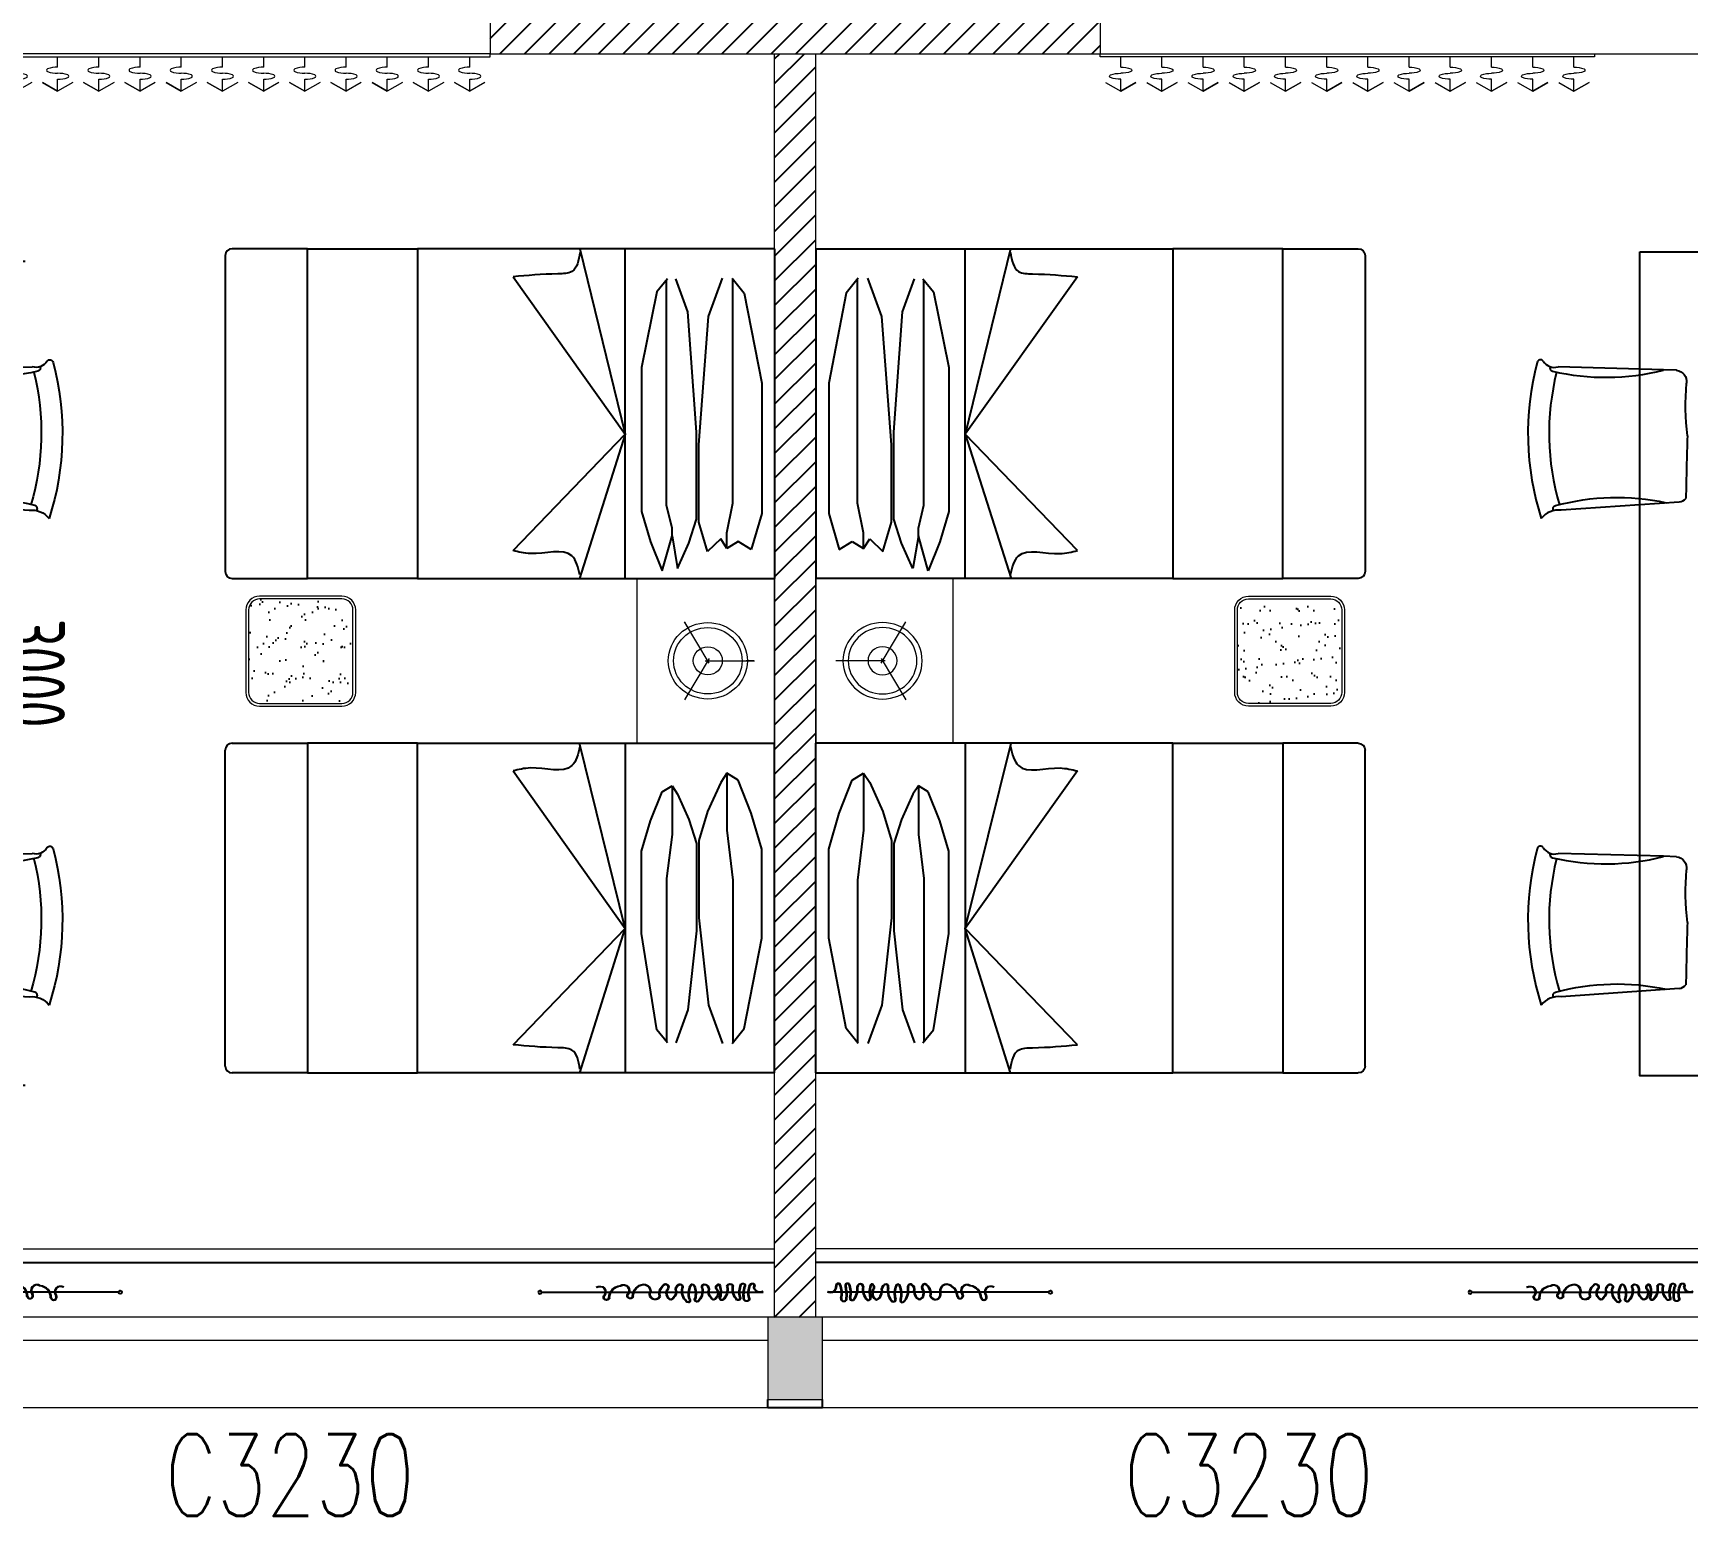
# Model space of a CAD drawing. Header units: millimetres. Extents: x 33621 to 401573, y -91663 to 133135.
# Drawn here: x 104322 to 110347, y -59633 to -54236 of the extents above; entities that cross this region are included whole.
import ezdxf

# ---------------------------------------------------------------- set-up
doc = ezdxf.new("R2010")
doc.units = ezdxf.units.MM
doc.header["$LTSCALE"] = 10
for name, pattern in [('DASH', [0.35, 0.25, -0.1]), ('DOT', [0.2, 0.1, -0.1]), ('DOTE', [2.42, 2, -0.2, 0.02, -0.2]), ('HIDDEN', [0.375, 0.25, -0.125, 0, 0])]:
    doc.linetypes.add(name, pattern=pattern)
doc.layers.get('0').update_dxf_attribs({"color": 253})
doc.layers.get('Defpoints').update_dxf_attribs({"color": 250})
for name, color, linetype, lineweight in [('cr-外框线2', 253, 'Continuous', 13), ('DOOR【门】', 253, 'Continuous', 0), ('FF-Door【门】', 253, 'Continuous', 0), ('FF-FIXT【洁具】', 253, 'Continuous', 0), ('FF-FURN【成品家具】', 253, 'Continuous', 0), ('FF-FURN【成品家私】', 253, 'Continuous', 0), ('MK【门槛线】', 253, 'Continuous', 0), ('PUB_HATCH', 253, 'Continuous', 0), ('RC-Dim【天花尺寸】', 253, 'Continuous', 0), ('RC-FCU【空调设备】', 253, 'Continuous', 0), ('RC-LIGHT【天花灯具】', 253, 'Continuous', 0), ('RC-Modelling【天花造型】', 253, 'Continuous', 0), ('RC-Text【天花文字】', 253, 'Continuous', 0), ('TXT【平面空间文字】', 253, 'Continuous', 0), ('WALL', 253, 'Continuous', 0), ('Wall【墙体】', 253, 'Continuous', 0), ('Wall【新建墙】', 253, 'Continuous', 0), ('WINDOW', 253, 'Continuous', 0), ('Xline【辅助线】', 253, 'Continuous', 0)]:
    doc.layers.add(name, color=color, linetype=linetype, lineweight=lineweight)
for name, color, linetype in [('DIM_LEAD', 253, 'Continuous'), ('ELE', 253, 'Continuous'), ('HATCH【填充】', 253, 'Continuous'), ('P-活动家具', 253, 'Continuous'), ('SURFACE', 253, 'Continuous'), ('TITLE【图框】', 253, 'Continuous'), ('VPIPE-污水', 253, 'Continuous'), ('VPIPE-热给水', 253, 'Continuous'), ('VPIPE-给水', 253, 'Continuous'), ('WINDOW_TEXT', 253, 'Continuous'), ('填充', 253, 'Continuous'), ('平面家具', 253, 'Continuous'), ('洁具', 253, 'Continuous'), ('风道（排气道）', 253, 'Continuous')]:
    doc.layers.add(name, color=color, linetype=linetype)
doc.styles.add('-宋体', font='', dxfattribs={"width": 0.8})
doc.styles.add('_TCH_WINDOW', font='SIMPLEX', dxfattribs={"bigfont": 'GBCBIG'})
doc.styles.add('SUN', font='romans.shx', dxfattribs={"width": 0.8, "bigfont": 'hzdx.shx'})
doc.styles.add('宋体', font='', dxfattribs={"width": 0.7})
doc.styles.add('尺寸标注', font='ARCHS.SHX', dxfattribs={"width": 0.75})
doc.styles.get('-宋体').set_extended_font_data('SimSun')
doc.styles.get('宋体').set_extended_font_data('SimSun')
doc.dimstyles.new('海龙1：100', dxfattribs={"dimscale": 100, "dimtxt": 2.25, "dimasz": 1, "dimexe": 1.5, "dimexo": 1, "dimgap": 0.7, "dimtad": 1, "dimdec": 0, "dimrnd": 5, "dimdsep": 46, "dimtxsty": '尺寸标注', "dimblk": 'ARCHTICK', "dimblk1": 'ARCHTICK', "dimblk2": 'ARCHTICK', "dimcen": 1, "dimclrd": 44, "dimclre": 44, "dimclrt": 2, "dimadec": 0, "dimazin": 0, "dimtfac": 1, "dimtdec": 0, "dimtix": 1, "dimtmove": 2, "dimatfit": 3, "dimldrblk": 'hl_arrow2', "dimfxl": 5, "dimfxlon": 1, "dimarcsym": 0})

# ---------------------------------------------------------------- blocks, each defined once
blk = doc.blocks.new('$WINLIB2D$00000004')
for p, q in [((-0.5, 0.5), (0.5, 0.5)), ((-0.5, 0.5), (-0.5, -0.5)), ((0.5, -0.5), (0.5, 0.5)), ((-0.5, 0.2406), (0.5, 0.2406)), ((-0.5, -0.5), (0.5, -0.5))]:
    blk.add_line(p, q)
blk = doc.blocks.new('海龙_041013431')
at = {"layer": 'P-活动家具', "color": 8}
for p, q in [((455.7, -74.4), (289.2, 600)), ((47.8, 499), (455.7, -74.4)), ((826, 491.4), (803.8, 456.5)), ((867.3, 466), (826, 491.4)), ((826, 491.4), (826, 283.9)), ((548.6, 316.9), (590.4, 422.6)), ((590.4, 422.6), (626.6, 444.9)), ((626.6, 444.9), (646.1, 414.3)), ((626.6, 444.9), (626.6, 267.8)), ((803.8, 456.5), (756.2, 351.8)), ((915, 345.5), (867.3, 466)), ((646.1, 414.3), (687.9, 322.4)), ((515.2, 206.5), (548.6, 316.9)), ((687.9, 322.4), (715.8, 234.4)), ((756.2, 351.8), (724.4, 245.8)), ((953.1, 214.1), (915, 345.5)), ((626.6, 267.8), (607.1, 108.1)), ((724.4, 245.8), (724.4, -35.9)), ((826, 283.9), (848.3, 101)), ((515.2, -92.7), (515.2, 206.5)), ((715.8, 234.4), (715.8, -82.4)), ((953.1, -110.2), (953.1, 214.1)), ((607.1, 108.1), (607.1, -487.1)), ((848.3, 101), (848.3, -488.8)), ((724.4, -35.9), (759.4, -353.8)), ((47.8, -497.7), (455.7, -74.4)), ((290.8, -600), (455.7, -74.4)), ((570.9, -443.1), (515.2, -92.7)), ((715.8, -82.4), (684.4, -370.6)), ((889.6, -438.7), (953.1, -110.2)), ((759.4, -353.8), (810.2, -492.6)), ((684.4, -370.6), (640.6, -490.4)), ((609.9, -490.4), (570.9, -443.1)), ((845.1, -492.6), (889.6, -438.7))]:
    blk.add_line(p, q, dxfattribs=at)
at = {"layer": 'P-活动家具'}
blk.add_line((1000, -600), (1000, 600), dxfattribs=at)
at = {"layer": 'P-活动家具', "color": 8}
blk.add_lwpolyline([(-300, -600), (-300, 600), (-700, 600), (-700, -600)], close=True, dxfattribs=at)
for points, knots in [([(291.5, 587.7), (284.6, 560.3), (263.8, 477.8), (136.2, 521), (68, 504), (47.8, 499)], [0, 0, 0, 0, 75.29107, 226.745569, 290.81809, 290.81809, 290.81809, 290.81809]), ([(291.5, -586.4), (286.2, -557.6), (277.4, -509), (168.4, -508.8), (99.8, -502.5), (47.8, -497.7)], [0, 0, 0, 0, 75.29107, 127.212251, 290.722633, 290.722633, 290.722633, 290.722633])]:
    blk.add_open_spline(points, degree=3, knots=knots, dxfattribs=at)
at = {"layer": '平面家具', "color": 43, "linetype": 'ByBlock'}
for p, q in [((-1000, -575), (-1000, 575)), ((-975, 600), (-700, 600)), ((-300, 600), (1000, 600)), ((455.7, 600), (455.7, -600)), ((-700, -600), (-975, -600)), ((1000, -600), (-300, -600))]:
    blk.add_line(p, q, dxfattribs=at)
for centre, start, end in [((-975, 575), 90, 180), ((-975, -575), 180, 270)]:
    blk.add_arc(centre, 25, start, end, dxfattribs=at)
blk = doc.blocks.new('海龙_041013471')
at = {"layer": 'P-活动家具', "color": 8}
for p, q in [((290.8, 600), (455.7, -75.6)), ((47.8, 497.7), (455.7, -75.6)), ((609.9, 490.4), (570.9, 443.1)), ((607.1, -333.1), (607.1, 487.1)), ((684.4, 370.6), (640.6, 490.4)), ((759.4, 353.8), (810.2, 492.6)), ((845.1, 492.6), (889.6, 438.7)), ((848.3, -326), (848.3, 488.8)), ((570.9, 443.1), (515.2, 167.7)), ((889.6, 438.7), (953.1, 110.2)), ((715.8, -67.6), (684.4, 370.6)), ((724.4, -114.1), (759.4, 353.8)), ((515.2, 167.7), (515.2, -356.5)), ((953.1, 110.2), (953.1, -364.1)), ((47.8, -499), (455.7, -75.6)), ((455.7, -75.6), (289.2, -600)), ((715.8, -384.4), (715.8, -67.6)), ((724.4, -395.8), (724.4, -114.1)), ((515.2, -356.5), (548.6, -466.9)), ((626.6, -417.8), (607.1, -333.1)), ((826, -433.9), (848.3, -326)), ((626.6, -444.9), (626.6, -417.8)), ((687.9, -472.4), (715.8, -384.4)), ((756.2, -501.8), (724.4, -395.8)), ((953.1, -364.1), (915, -495.5)), ((548.6, -466.9), (590.4, -572.6)), ((590.4, -572.6), (626.6, -444.9)), ((626.6, -444.9), (646.1, -564.3)), ((646.1, -564.3), (687.9, -472.4)), ((803.8, -456.5), (756.2, -501.8)), ((826, -491.4), (803.8, -456.5)), ((826, -491.4), (826, -433.9)), ((867.3, -466), (826, -491.4)), ((915, -495.5), (867.3, -466))]:
    blk.add_line(p, q, dxfattribs=at)
at = {"layer": 'P-活动家具'}
blk.add_line((1000, 600), (1000, -600), dxfattribs=at)
at = {"layer": 'P-活动家具', "color": 8}
blk.add_lwpolyline([(-299.9, 600), (-300, -600), (-700, -600), (-699.9, 600)], close=True, dxfattribs=at)
for points, knots in [([(291.5, 586.4), (286.2, 557.6), (277.4, 509), (168.4, 508.8), (99.8, 502.5), (47.8, 497.7)], [0, 0, 0, 0, 75.29107, 127.212251, 290.722633, 290.722633, 290.722633, 290.722633]), ([(291.5, -587.7), (284.6, -560.3), (263.8, -477.8), (136.2, -521), (68, -504), (47.8, -499)], [0, 0, 0, 0, 75.29107, 226.745569, 290.81809, 290.81809, 290.81809, 290.81809])]:
    blk.add_open_spline(points, degree=3, knots=knots, dxfattribs=at)
at = {"layer": '平面家具', "color": 43, "linetype": 'ByBlock'}
for p, q in [((-1000, 575), (-1000, -575)), ((-699.9, 600), (-975, 600)), ((1000, 600), (-299.9, 600)), ((455.7, -600), (455.7, 600)), ((-975, -600), (-700, -600)), ((-300, -600), (1000, -600))]:
    blk.add_line(p, q, dxfattribs=at)
for centre, start, end in [((-975, 575), 90, 180), ((-975, -575), 180, 270)]:
    blk.add_arc(centre, 25, start, end, dxfattribs=at)
blk = doc.blocks.new('1X-LAMP1')
at = {"color": 0, "linetype": 'ByBlock'}
for p, q in [((0.033, -0.058), (-0.59, 1.022)), ((0.033, -0.058), (-0.59, 1.022)), ((0.033, 0.058), (-0.59, -1.022)), ((0.033, 0.058), (-0.59, -1.022)), ((-0.067, 0), (1.18, 0)), ((-0.067, 0), (1.18, 0))]:
    blk.add_line(p, q, dxfattribs=at)
at = {"color": 0, "linetype": 'ByBlock', "const_width": 0.0333}
for points in [[(-0.481, 0.833), (-0.582, 1.009)], [(-0.481, 0.833), (-0.582, 1.009)], [(0.962, 0), (1.165, 0)], [(0.962, 0), (1.165, 0)], [(-0.481, -0.833), (-0.582, -1.009)], [(-0.481, -0.833), (-0.582, -1.009)]]:
    blk.add_lwpolyline(points, dxfattribs=at)
at = {"color": 0, "linetype": 'ByBlock'}
blk.add_circle((0, 0), 1, dxfattribs=at)
at = {"color": 8, "linetype": 'ByBlock'}
for radius in [0.867, 0.867, 0.367, 0.367]:
    blk.add_circle((0, 0), radius, dxfattribs=at)
blk = doc.blocks.new('海龙_0410133829')
blk.add_lwpolyline([(250, -300), (-250, -300), (-250, 300), (250, 300)], close=True)
at = {"xscale": -144.0868388001108, "yscale": -139.1580337798805, "zscale": 144.0868388001255, "rotation": 180}
blk.add_blockref('1X-LAMP1', (6.9, 0), dxfattribs=at)
blk = doc.blocks.new('海龙_0410133832')
at = {"lineweight": -2, "ltscale": 2000, "extrusion": (0, 0, -1)}
for p, q in [((-250.5, 250.9), (-202.9, 252.5)), ((-202.9, 252.5), (180.4, 263)), ((-260.8, -229.1), (169.1, -258.7))]:
    blk.add_line(p, q, dxfattribs=at)
at = {"lineweight": -2, "ltscale": 2000}
for centre, radius, start, end in [((-244.6, 208.3), 43, 97.90745, 186.78432), ((-1223.9, 121.3), 940.2, 353.30457, 4.99844), ((-33.5, -1062.6), 850.3, 74.75722, 102.18851), ((187.2, -253.7), 11.8, 332.55331, 76.10529)]:
    blk.add_arc(centre, radius, start, end, dxfattribs=at)
at = {"lineweight": -2, "ltscale": 2000, "extrusion": (0, 0, -1)}
for centre, radius, start, end in [((-7.4, 1075.2), 850.4, 256.8724, 284.30232), ((709, 21.2), 922.3, 166.07083, 196.39764), ((-194.4, 307), 46.2, 209.97777, 287.61116), ((-198.2, 258.7), 11.8, 155.02178, 258.57376), ((-244.3, 277.1), 12, 34.68696, 170.32305), ((716.8, 19.6), 1007, 165.06407, 197.85358), ((30168.4, -805.7), 29889.5, 178.43305, 178.86929), ((253.1, -186.7), 43, 280.37592, 317.45487), ((-178.1, -339.1), 80.9, 83.64858, 141.83666)]:
    blk.add_arc(centre, radius, start, end, dxfattribs=at)
blk = doc.blocks.new('*U41')
at = {"color": 251, "linetype": 'DOTE', "ltscale": 0.104867}
blk.add_line((806.1, 0, 0), (0, 0), dxfattribs=at)
at = {"color": 251}
blk.add_circle((812.1, 0, 0), 6, dxfattribs=at)
for centre, radius, start, end in [((10.2, 20.5), 20.9, 240.87205, 0.9421), ((12.6, 20.9), 20.9, 240.84594, 0.91599), ((38.2, 24), 7.86, 17.59916, 204.39425), ((40.7, 24.5), 7.86, 17.57304, 204.36813), ((-22.3, -2.9), 74, 345.168, 23.32316), ((-19.8, -2.4), 74, 345.14188, 23.29705), ((72.5, 24.3), 7.61, 37.46726, 202.70906), ((-56.9, -9.9), 126.2, 352.73857, 14.32411), ((74.9, 24.7), 7.61, 37.44114, 202.68295), ((-54.4, -9.4), 126.2, 352.71245, 14.29799), ((10.5, -0.4), 74, 345.168, 23.32316), ((13, 0), 74, 345.14188, 23.29705), ((53.7, 10.7), 55.4, 314.47941, 10.735), ((56.1, 11.1), 55.4, 314.4533, 10.70888), ((118.5, 19.5), 10.5, 8.09455, 171.69307), ((120.9, 19.9), 10.5, 8.06843, 171.66695), ((183.4, 11.5), 55.4, 170.16469, 226.42028), ((185.9, 11.9), 55.4, 170.13858, 226.39416), ((226.7, 1.1), 74, 157.57653, 195.73169), ((229.2, 1.4), 74, 157.55041, 195.70558), ((157.4, 17.7), 11.7, 333.13645, 85.53128), ((159.9, 18.1), 11.7, 333.11034, 85.50516), ((189.3, -3.5), 26.7, 143.43943, 246.90973), ((191.7, -3.2), 26.7, 143.41332, 246.88362), ((163.3, 2), 33.9, 297.17867, 3.25794), ((165.8, 2.4), 33.9, 297.15256, 3.23183), ((216.1, 9.8), 19.8, 117.68827, 197.19832), ((218.5, 10.1), 19.8, 117.66216, 197.1722), ((211.5, 19.3), 9.3, 334.69802, 119.6198), ((213.9, 19.6), 9.3, 334.6719, 119.59369), ((274.4, 5.8), 55.4, 170.16469, 226.42028), ((276.9, 6.1), 55.4, 170.13858, 226.39416), ((317.7, -4.6), 74, 157.57653, 195.73169), ((320.1, -4.3), 74, 157.55041, 195.70558), ((256, 21.6), 7.06, 13.13047, 163.41495), ((258.5, 21.9), 7.06, 13.10436, 163.38883), ((195, -6.1), 74, 345.168, 23.32316), ((197.4, -5.7), 74, 345.14188, 23.29705), ((238.1, 5), 55.4, 314.47941, 10.735), ((240.5, 5.3), 55.4, 314.4533, 10.70888), ((300.8, 19.4), 9.3, 61.27989, 206.20167), ((303.3, 19.7), 9.3, 61.25377, 206.17556), ((296.4, 9.9), 19.8, 343.70137, 63.21142), ((298.8, 10.2), 19.8, 343.67526, 63.1853), ((349.2, 3), 33.9, 177.64174, 243.72102), ((351.7, 3.2), 33.9, 177.61563, 243.69491), ((323.3, -3), 26.7, 293.98996, 37.46026), ((325.8, -2.7), 26.7, 293.96384, 37.43415), ((354.9, 18.7), 11.7, 95.36841, 207.76324), ((357.4, 19), 11.7, 95.3423, 207.73713), ((336.4, -4.4), 38.9, 345.11811, 63.4135), ((338.9, -4.1), 38.9, 345.09199, 63.38738), ((394.1, -7.1), 19, 201.60684, 22.32513), ((433.7, 3.9), 24.8, 92.95064, 189.29685), ((436.2, 4.1), 24.8, 92.92452, 189.27074), ((428.4, -15.1), 44, 0.1274, 84.69995), ((430.8, -14.9), 44, 0.10129, 84.67383), ((506.9, 6.1), 20.7, 56.13712, 221.03284), ((509.3, 6.3), 20.7, 56.11101, 221.00673), ((514.4, -20.5), 44, 0.1274, 84.69995), ((516.8, -20.2), 44, 0.10129, 84.67383), ((592.9, 0.8), 20.7, 56.13712, 221.03284), ((595.3, 1), 20.7, 56.11101, 221.00673), ((58.9, -23.3), 9.76, 171.34868, 344.82784), ((61.4, -22.9), 9.76, 171.32256, 344.80173), ((89.6, -21.5), 7.82, 163.84411, 291.35754), ((92, -21.1), 7.82, 163.81799, 291.33143), ((148, -21.2), 7.82, 249.54215, 17.05558), ((150.4, -20.9), 7.82, 249.51603, 17.02947), ((239, -26.9), 7.82, 249.54215, 17.05558), ((241.4, -26.6), 7.82, 249.51603, 17.02947), ((271.5, -29.9), 7.02, 135.74937, 319.45228), ((274, -29.6), 7.02, 135.72326, 319.42616), ((391.6, -7.4), 19, 201.63295, 22.35124), ((482.4, -12.7), 10.3, 193.06527, 30.6308), ((484.8, -12.5), 10.3, 193.03915, 30.60469), ((568.4, -18), 10.3, 193.06527, 30.6308), ((570.8, -17.8), 10.3, 193.03915, 30.60469)]:
    blk.add_arc(centre, radius, start, end, dxfattribs=at)
blk = doc.blocks.new('单帘平面')
at = {"layer": 'TITLE【图框】'}
blk.add_blockref('*U41', (0, 0), dxfattribs=at)
blk = doc.blocks.new('海龙0109180699')
at = {"layer": 'P-活动家具', "color": 8, "linetype": 'DASH'}
blk.add_line((-1725, 145.5), (1725, 145.5), dxfattribs=at)
at = {"layer": '平面家具', "color": 43, "linetype": 'ByBlock'}
blk.add_lwpolyline([(-1275, 3824.4), (-1725, 3824.4), (-1725, 824.4), (-1275, 824.4)], close=True, dxfattribs=at)
at = {"layer": 'cr-外框线2'}
for name, p in [('海龙_041013471', (725, 3235.4)), ('海龙_0410133829', (1475, 2335.4)), ('海龙_041013431', (725, 1435.4))]:
    blk.add_blockref(name, p, dxfattribs=at)
at = {"layer": 'Wall【墙体】'}
blk.add_blockref('单帘平面', (-1469.2, 36.9), dxfattribs=at)
at = {"layer": 'Wall【墙体】', "xscale": -1}
blk.add_blockref('单帘平面', (1682.9, 36.9), dxfattribs=at)
at = {"layer": '平面家具', "color": 43, "linetype": 'ByBlock'}
for p in [(-1157.9, 3142.4), (-1157.9, 1371.3)]:
    blk.add_blockref('海龙_0410133832', p, dxfattribs=at)
blk = doc.blocks.new('PQD')
at = {"layer": '填充'}
h = blk.add_hatch(dxfattribs=at)
h.set_pattern_fill('DOTS', color=256, scale=10, style=0)
h.paths.add_polyline_path([(517039.4, 222520.7), (516799.4, 222520.7), (516799.4, 222330.7), (516857.1, 222450.6)])
blk.add_lwpolyline([(516799.4, 222330.7), (516857.1, 222450.6), (517039.4, 222520.7)], dxfattribs=at)
at = {"layer": '风道（排气道）'}
for points in [[(516769.4, 222550.7), (517069.4, 222550.7), (517069.4, 222300.7), (516769.4, 222300.7)], [(516799.4, 222520.7), (517039.4, 222520.7), (517039.4, 222330.7), (516799.4, 222330.7)]]:
    blk.add_lwpolyline(points, close=True, dxfattribs=at)
blk = doc.blocks.new('$DorLib2D$00000114')
at = {"color": 0}
blk.add_line((0.5, 0), (-0.207, 0.707), dxfattribs=at)
blk.add_arc((0.5, 0), 1, 135, 180, dxfattribs=at)
blk = doc.blocks.new('ZL_08155714')
at = {"layer": 'VPIPE-污水'}
blk.add_circle((-129.2, -712), 50, dxfattribs=at)
at = {"layer": 'VPIPE-热给水'}
blk.add_circle((153.9, -888.5), 50, dxfattribs=at)
at = {"layer": 'VPIPE-给水'}
blk.add_circle((153.9, -754.4), 50, dxfattribs=at)
at = {"layer": 'WALL'}
for p, q in [((-314.6, -1164.9), (-314.6, -414.9)), ((-314.6, -414.9), (585.4, -414.9)), ((585.4, -1164.9), (585.4, -414.9)), ((-214.6, -1064.9), (-214.6, -564.9)), ((-214.6, -564.9), (485.4, -564.9)), ((485.4, -1064.9), (485.4, -564.9)), ((485.4, -1064.9), (-214.6, -1064.9)), ((585.4, -1164.9), (-314.6, -1164.9))]:
    blk.add_line(p, q, dxfattribs=at)
at = {"layer": 'WINDOW'}
for p, q in [((-175.1, -414.9), (424.9, -414.9)), ((-175.1, -414.9), (-175.1, -564.9)), ((424.9, -564.9), (424.9, -414.9)), ((-175.1, -564.9), (424.9, -564.9))]:
    blk.add_line(p, q, dxfattribs=at)
at = {"layer": 'DOOR【门】', "xscale": -600, "yscale": 600, "zscale": -600}
blk.add_blockref('$DorLib2D$00000114', (124.9, -464.9), dxfattribs=at)
at = {"layer": '洁具'}
blk.add_blockref('PQD', (-516984, -223365.7), dxfattribs=at)
at = {"layer": 'ELE', "ltscale": 100, "style": 'SUN', "width": 0.6}
blk.add_text('FM丙0615', height=300, dxfattribs=at).set_placement((-797.1, -337.9, 0))
at = {"layer": 'TXT【平面空间文字】', "width": 0.75}
blk.add_text('管井', height=300, dxfattribs=at).set_placement((236.4, -794.6))
blk = doc.blocks.new('A$C5D954283')
at = {"color": 0, "linetype": 'Continuous'}
for p, q in [((-159.8, 511.3), (-159.8, 506.3)), ((-11.2, 374.3), (-17.5, 495.5)), ((15.1, 492.2), (4.8, 374.3)), ((159.8, 511.3), (159.8, 506.3)), ((4.8, 374.3), (-11.2, 374.3))]:
    blk.add_line(p, q, dxfattribs=at)
at = {"color": 8}
for p, q in [((-4, 505.5), (-26.2, 505.5)), ((0, 532.1), (0, 509.5)), ((0, 501.5), (0, 478.5)), ((25.8, 505.5), (4, 505.5)), ((0, 235.1), (0, 263.8)), ((-5, 230), (-32.8, 230)), ((0, 225), (0, 196.3)), ((32.3, 230), (5, 230))]:
    blk.add_line(p, q, dxfattribs=at)
at = {"color": 8, "ltscale": 1000, "const_width": 0.448}
blk.add_lwpolyline([(0, 505.7, -1), (0, 505.3, -1)], format="xyb", close=True, dxfattribs=at)
at = {"color": 0, "linetype": 'Continuous'}
blk.add_lwpolyline([(300, 0), (300, 450), (-300, 450), (-300, 0)], close=True, dxfattribs=at)
at = {"color": 8}
blk.add_lwpolyline([(270, 30), (270, 420), (-270, 420), (-270, 30)], close=True, dxfattribs=at)
at = {"color": 8, "const_width": 0.84}
blk.add_lwpolyline([(0.1, 230.5, -1), (0.1, 229.6, -1)], format="xyb", close=True, dxfattribs=at)
at = {"color": 0, "linetype": 'Continuous'}
blk.add_circle((0, 505.5), 20.2, dxfattribs=at)
at = {"color": 8}
for centre, radius in [((0.3, 505.7), 16.3), ((0, 230), 25.2)]:
    blk.add_circle(centre, radius, dxfattribs=at)
at = {"color": 0, "linetype": 'Continuous'}
for centre, start, end in [((-154.8, 511.3), 88.28891, 180), ((-154.8, 506.3), 180, 271.71109), ((154.8, 511.3), 0, 91.71109), ((154.8, 506.3), 268.28891, 0)]:
    blk.add_arc(centre, 5, start, end, dxfattribs=at)
at = {"color": 250, "linetype": 'DOT', "ltscale": 1000}
for points in [[(-57.3, 508.8), (-57.4, 510), (-57.8, 511.1), (-58.3, 512.1), (-59.1, 513), (-60, 513.8), (-61, 514.3), (-62.2, 514.7), (-63.3, 514.8), (-64.5, 514.7), (-65.6, 514.3), (-66.7, 513.8), (-67.6, 513), (-68.3, 512.1), (-68.9, 511.1), (-69.2, 510), (-69.3, 508.8), (-69.2, 507.6), (-68.9, 506.5), (-68.3, 505.5), (-67.6, 504.6), (-66.7, 503.8), (-65.6, 503.3), (-64.5, 502.9), (-63.3, 502.8), (-62.2, 502.9), (-61, 503.3), (-60, 503.8), (-59.1, 504.6), (-58.3, 505.5), (-57.8, 506.5), (-57.4, 507.6)], [(69.3, 508.8), (69.2, 510), (68.9, 511.1), (68.3, 512.1), (67.6, 513), (66.7, 513.8), (65.6, 514.3), (64.5, 514.7), (63.3, 514.8), (62.2, 514.7), (61, 514.3), (60, 513.8), (59.1, 513), (58.3, 512.1), (57.8, 511.1), (57.4, 510), (57.3, 508.8), (57.4, 507.6), (57.8, 506.5), (58.3, 505.5), (59.1, 504.6), (60, 503.8), (61, 503.3), (62.2, 502.9), (63.3, 502.8), (64.5, 502.9), (65.6, 503.3), (66.7, 503.8), (67.6, 504.6), (68.3, 505.5), (68.9, 506.5), (69.2, 507.6)]]:
    blk.add_wipeout(points, dxfattribs=at)
at = {"color": 0, "linetype": 'Continuous'}
for p, q in [((-72.3, 510.3), (-154.7, 516.3)), ((-72.3, 507.3), (-154.7, 501.3)), ((72.3, 510.3), (154.7, 516.3)), ((72.3, 507.3), (154.7, 501.3))]:
    blk.add_line(p, q, dxfattribs=at)
at = {"color": 0, "linetype": 'Continuous', "const_width": 12}
for points in [[(-63.3, 514.8, -1), (-63.3, 502.8, -1)], [(63.3, 514.8, 1), (63.3, 502.8, 1)]]:
    blk.add_lwpolyline(points, format="xyb", close=True, dxfattribs=at)
blk = doc.blocks.new('A$C78EA0098')
at = {"color": 33, "linetype": 'Continuous'}
for p, q in [((68.5, 375.3), (68.5, 332.3)), ((47, 353.8), (90, 353.8))]:
    blk.add_line(p, q, dxfattribs=at)
for p, q in [((5, 25, 0), (81, 25, 0)), ((81, -25, 0), (81, 25, 0)), ((81, 20, 0), (88, 20, 0)), ((84, 25, 0), (114, 25, 0)), ((84, 20, 0), (84, 25, 0)), ((114, -25, 0), (114, 25, 0)), ((5, -25, 0), (81, -25, 0)), ((81, -20, 0), (88, -20, 0)), ((84, -25, 0), (84, -20, 0)), ((84, -25, 0), (114, -25, 0))]:
    blk.add_line(p, q)
for points in [[(0, 383.8), (20, 383.8), (20, 323.8), (0, 323.8)], [(20, 368.8), (85, 368.8), (85, 338.8), (20, 338.8)], [(0, 226), (3, 226), (3, 174), (0, 174)], [(3, 212.5), (33.5, 212.5), (33.5, 187.5), (3, 187.5)], [(0, 90), (5, 90), (5, -90), (0, -90)]]:
    blk.add_lwpolyline(points, close=True)
for centre, radius in [((68.5, 353.8), 11.5), ((104, 0, 0), 5)]:
    blk.add_circle(centre, radius, dxfattribs=at)
blk.add_arc((57.8, 0, 0), 36.3, 316.39718, 43.60282)
blk = doc.blocks.new('ZL_08127082')
at = {"layer": 'FF-FIXT【洁具】'}
for p, q in [((-184.1, -108.8), (-150.6, 0)), ((146.4, 0), (-150.6, 0)), ((-133.9, 0), (-133.9, -83.7)), ((133.9, 0), (133.9, -83.7)), ((146.4, 0), (179.9, -117.1)), ((-20.9, -37.7), (-16.7, -33.5)), ((-20.9, -41.8), (-20.9, -37.7)), ((-16.7, -46), (-20.9, -41.8)), ((-16.7, -33.5), (-12.6, -33.5)), ((-12.6, -50.2), (-16.7, -46)), ((-12.6, -33.5), (-4.2, -29.3)), ((4.2, -50.2), (-12.6, -50.2)), ((-4.2, -29.3), (4.2, -33.5)), ((4.2, -33.5), (12.6, -33.5)), ((12.6, -46), (4.2, -50.2)), ((12.6, -33.5), (16.7, -37.7)), ((16.7, -41.8), (12.6, -46)), ((16.7, -37.7), (16.7, -41.8)), ((-196.6, -221.7), (-184.1, -108.8)), ((-133.9, -83.7), (-184.1, -138.1)), ((133.9, -83.7), (-133.9, -83.7)), ((133.9, -83.7), (179.9, -138.1)), ((179.9, -117.1), (196.6, -234.3)), ((-179.9, -142.2), (0, -133.9)), ((0, -133.9), (0, -138.1)), ((0, -133.9), (175.7, -142.2)), ((184.1, -133.9), (175.7, -142.2)), ((184.1, -125.5), (184.1, -133.9)), ((-188.3, -334.7), (-196.6, -221.7)), ((-179.9, -284.5), (-150.6, -213.4)), ((-163.2, -301.2), (-138.1, -234.3)), ((-150.6, -205), (-104.6, -205)), ((-150.6, -213.4), (-150.6, -205)), ((-138.1, -234.3), (-150.6, -213.4)), ((146.4, -213.4), (-150.6, -213.4)), ((133.9, -234.3), (-138.1, -234.3)), ((-104.6, -205), (-104.6, -213.4)), ((-50.2, -213.4), (-50.2, -200.8)), ((-50.2, -200.8), (46, -200.8)), ((46, -213.4), (-50.2, -213.4)), ((46, -200.8), (46, -213.4)), ((100.4, -205), (100.4, -213.4)), ((146.4, -205), (100.4, -205)), ((133.9, -234.3), (146.4, -213.4)), ((133.9, -234.3), (159, -301.2)), ((146.4, -213.4), (146.4, -205)), ((146.4, -213.4), (175.7, -284.5)), ((196.6, -234.3), (188.3, -351.4)), ((-188.3, -364), (-179.9, -284.5)), ((-171.5, -372.3), (-163.2, -301.2)), ((159, -301.2), (167.3, -372.3)), ((175.7, -284.5), (188.3, -364)), ((-184.1, -439.3), (-188.3, -364)), ((-167.3, -443.4), (-171.5, -372.3)), ((167.3, -372.3), (163.2, -443.4)), ((188.3, -364), (184.1, -439.3)), ((-167.3, -514.6), (-184.1, -439.3)), ((-146.4, -510.4), (-167.3, -443.4)), ((163.2, -443.4), (146.4, -510.4)), ((184.1, -439.3), (163.2, -514.6)), ((-133.9, -585.7), (-167.3, -514.6)), ((-117.1, -577.3), (-146.4, -510.4)), ((146.4, -510.4), (113, -577.3)), ((163.2, -514.6), (129.7, -585.7)), ((-87.9, -648.4), (-133.9, -585.7)), ((-75.3, -635.9), (-117.1, -577.3)), ((113, -577.3), (71.1, -631.7)), ((129.7, -585.7), (83.7, -648.4)), ((-46, -669.4), (-87.9, -648.4)), ((-41.8, -652.6), (-75.3, -631.7)), ((0, -656.8), (-41.8, -652.6)), ((37.7, -652.6), (0, -656.8)), ((75.3, -631.7), (37.7, -652.6)), ((83.7, -648.4), (46, -669.4)), ((0, -677.7), (-46, -669.4)), ((46, -669.4), (0, -677.7))]:
    blk.add_line(p, q, dxfattribs=at)
blk = doc.blocks.new('ZL_08123655')
at = {"layer": 'FF-FIXT【洁具】'}
for p, q in [((-184.1, -138.1), (-188.3, -129.7)), ((-179.9, -142.2), (-184.1, -138.1))]:
    blk.add_line(p, q, dxfattribs=at)
at = {"layer": 'DIM_LEAD'}
blk.add_blockref('ZL_08127082', (0, 0), dxfattribs=at)
blk = doc.blocks.new('DOORBLK101')
at = {"layer": 'FF-Door【门】'}
blk.add_line((-0.5, 0), (0, 0.866), dxfattribs=at)
at = {"layer": 'FF-Door【门】', "color": 8, "linetype": 'HIDDEN', "ltscale": 15}
blk.add_arc((-0.5, 0), 1, 0, 60, dxfattribs=at)
blk = doc.blocks.new('海龙0427194496')
at = {"layer": 'FF-FURN【成品家具】'}
for p, q in [((-885.9, 1254), (-885.9, 2054)), ((1334.1, 2054), (1334.1, 1254))]:
    blk.add_line(p, q, dxfattribs=at)
at = {"layer": 'FF-FURN【成品家私】'}
for points in [[(-850.9, 1630.6), (-800.9, 1630.6), (-800.9, 2380.6), (-850.9, 2380.6)], [(1249.1, 1630.6), (1299.1, 1630.6), (1299.1, 2380.6), (1249.1, 2380.6)]]:
    blk.add_lwpolyline(points, close=True, dxfattribs=at)
for points in [[(-772.3, 1977.7), (-772.3, 1663.5), (-721.5, 1750.5)], [(1220.5, 1977.7), (1220.5, 1663.5), (1169.7, 1750.5)]]:
    blk.add_lwpolyline(points, dxfattribs=at)
at = {"layer": 'MK【门槛线】', "color": 4}
for p, q in [((190.6, 2065.2), (190.6, 3045.2)), ((270.6, 2065.2), (270.6, 3045.2)), ((1214.1, 2145.2), (-765.9, 2145.2)), ((-630.6, 2145.2), (-630.6, 2065.2)), ((119.4, 2145.2), (119.4, 2065.2)), ((345.6, 2145.2), (345.6, 2065.2)), ((1095.6, 2145.2), (1095.6, 2065.2)), ((1214.1, 2065.2), (-765.9, 2065.2))]:
    blk.add_line(p, q, dxfattribs=at)
at = {"layer": 'Wall【墙体】', "color": 6}
blk.add_line((1214.1, 564.9), (-765.9, 564.9), dxfattribs=at)
at = {"layer": 'Wall【新建墙】', "color": 4}
for p, q in [((-885.9, 2054), (-885.9, 3165.2)), ((1334.1, 2054), (1334.1, 3165.2)), ((-765.9, 3045.2), (1214.1, 3045.2)), ((-765.9, 2054), (-765.9, 3045.2)), ((1214.1, 2054), (1214.1, 3045.2)), ((-850.9, 2054), (-885.9, 2054)), ((-765.9, 2054), (-800.9, 2054)), ((1249.1, 2054), (1214.1, 2054)), ((1334.1, 2054), (1299.1, 2054)), ((-885.9, 414.9), (-885.9, 1254)), ((-765.9, 1254), (-885.9, 1254)), ((-765.9, 564.9), (-765.9, 1254)), ((1214.1, 564.9), (1214.1, 1254)), ((1334.1, 1254), (1214.1, 1254)), ((1334.1, 414.9), (1334.1, 1254)), ((-885.9, 414.9), (1334.1, 414.9))]:
    blk.add_line(p, q, dxfattribs=at)
blk.add_lwpolyline([(-885.9, 3165.2), (1334.1, 3165.2)], dxfattribs=at)
at = {"layer": 'WINDOW', "linetype": 'Continuous'}
for p, q in [((225.6, 2145.2), (225.6, 3045.2)), ((235.6, 2145.2), (235.6, 3045.2)), ((1214.1, 2110.2), (-765.9, 2110.2)), ((1214.1, 2100.2), (-765.9, 2100.2))]:
    blk.add_line(p, q, dxfattribs=at)
at = {"layer": 'FF-FIXT【洁具】', "xscale": -1}
blk.add_blockref('ZL_08123655', (740.4, 3045.2), dxfattribs=at)
at = {"layer": 'FF-FIXT【洁具】', "xscale": -1, "rotation": 180.000000952178}
blk.add_blockref('A$C78EA0098', (-765.9, 2751.2), dxfattribs=at)
at = {"layer": 'FF-FIXT【洁具】', "yscale": 750, "zscale": 750}
for p, xscale, rotation in [((-255.6, 2105.2), -750, 180.0000000000119), ((719.6, 2105.2), 750, 179.9999999999881)]:
    blk.add_blockref('DOORBLK101', p, dxfattribs=dict(at, xscale=xscale, rotation=rotation))
at = {"layer": 'TXT【平面空间文字】', "color": 6, "linetype": 'Continuous', "xscale": -1, "rotation": 180}
blk.add_blockref('ZL_08155714', (-571.3, 0), dxfattribs=at)
at = {"layer": 'RC-Text【天花文字】', "style": '宋体', "width": 0.8}
blk.add_text('4.44㎡', height=112.5, dxfattribs=at).set_placement((21.9, 1335.3))
at = {"layer": 'TXT【平面空间文字】', "style": '-宋体', "width": 0.8}
blk.add_text('卫生间', height=150, dxfattribs=at).set_placement((-54.9, 1520.1))
at = {"layer": 'FF-FIXT【洁具】', "linetype": 'Continuous', "xscale": -1, "rotation": 180}
blk.add_blockref('A$C5D954283', (616.3, 1097.1), dxfattribs=at)
at = {"layer": 'FF-FIXT【洁具】', "linetype": 'Continuous'}
blk.add_lwpolyline([(1214.1, 564.9), (14.1, 564.9), (14.1, 1164.9), (1214.1, 1164.9)], close=True, dxfattribs=at)
at = {"layer": 'Wall【新建墙】', "color": 4}
blk.add_lwpolyline([(-765.9, 1164.9), (14.1, 1164.9), (14.1, 564.9), (1214.1, 564.9), (1214.1, 3045.2), (-765.9, 3045.2), (-765.9, 1164.9)], dxfattribs=at)
blk = doc.blocks.new('海龙0427202726')
at = {"layer": 'Wall【墙体】', "color": 4}
for p, q in [((-10650.9, 0), (-10650.9, 4599.7)), ((-10500.9, 0), (-10500.9, 4599.7))]:
    blk.add_line(p, q, dxfattribs=at)
at = {"layer": 'Xline【辅助线】', "xscale": -1, "rotation": 180}
blk.add_blockref('海龙0427194496', (-10800, 7764.9), dxfattribs=at)
blk = doc.blocks.new('_ArchTick')
at = {"color": 2, "linetype": 'ByBlock', "const_width": 0.4}
blk.add_lwpolyline([(-0.5, -0.5), (0.5, 0.5)], dxfattribs=at)
blk = doc.blocks.new('*D292')
at = {"layer": 'Defpoints', "color": 0, "transparency": 16777216}
for p in [(104021.5, -55065.5), (104142.8, -55065.5), (104021.5, -58065.5)]:
    blk.add_point(p, dxfattribs=at)
at = {"layer": 'RC-Dim【天花尺寸】', "color": 44, "lineweight": -2, "transparency": 16777216}
for p, q in [((104121.5, -55065.5), (104292.8, -55065.5)), ((104142.8, -58065.5), (104142.8, -55065.5)), ((104121.5, -58065.5), (104292.8, -58065.5))]:
    blk.add_line(p, q, dxfattribs=at)
at = {"layer": 'RC-Dim【天花尺寸】', "color": 44, "lineweight": -2, "transparency": 16777216, "xscale": 100, "yscale": 100, "zscale": 100}
for p, rotation in [((104142.8, -55065.5), 90.00021894662319), ((104142.8, -58065.5), 270.0002189466232)]:
    blk.add_blockref('_ArchTick', p, dxfattribs=dict(at, rotation=rotation))
at = {"layer": 'RC-Dim【天花尺寸】', "color": 2, "transparency": 16777216, "insert": (104325.3, -56565.5), "char_height": 225, "attachment_point": 5, "rotation": 270.00022, "style": '尺寸标注'}
blk.add_mtext('3000', dxfattribs=at)
blk = doc.blocks.new('hl_arrow2')
at = {"color": 2}
blk.add_line((-0.221, 0), (-1, 0), dxfattribs=at)
blk.add_lwpolyline([(-0.221, 0), (-0.861, -0.689), (-0.654, -0.862), (0, 0), (-0.654, 0.862), (-0.861, 0.689)], close=True, dxfattribs=at)
blk = doc.blocks.new('ZL_0603123899')
at = {"layer": 'HATCH【填充】'}
h = blk.add_hatch(dxfattribs=at)
h.set_pattern_fill('AR-SAND', color=251, scale=2)
h.set_pattern_definition([(37.5, (-190, -390), (-3.2, 97.883), [0, -77.216, 0, -86.36, 0, -82.55]), (7.5, (-190, -390), (89.905, 143.365), [0, -41.656, 0, -69.596, 0, -26.67]), (327.5, (-252.48, -390), (158.198, 0.287), [0, -25.4, 0, -91.44, 0, -119.38]), (317.5, (-252.48, -390), (152.71, 44.586), [0, -12.7, 0, -59.944, 0, -68.58])])
h.paths.add_polyline_path([(190, -50, 0.414214), (150, -10), (-150, -10, 0.414214), (-190, -50), (-190, -350, 0.414214), (-150, -390), (150, -390, 0.414214), (190, -350)])
at = {"layer": 'RC-LIGHT【天花灯具】'}
blk.add_lwpolyline([(-150, 0), (150, 0, -0.414214), (200, -50), (200, -350, -0.414214), (150, -400), (-150, -400, -0.414214), (-200, -350), (-200, -50, -0.414214)], format="xyb", close=True, dxfattribs=at)
at = {"layer": 'RC-LIGHT【天花灯具】', "color": 8}
blk.add_lwpolyline([(-150, -10), (150, -10, -0.414214), (190, -50), (190, -350, -0.414214), (150, -390), (-150, -390, -0.414214), (-190, -350), (-190, -50, -0.414214)], format="xyb", close=True, dxfattribs=at)
blk = doc.blocks.new('*U170')
for p, q in [((0, -12), (0, 0)), ((0, 0), (1800, 0)), ((1800, 0), (1800, -12)), ((1800, -12), (0, -12)), ((75, -49.3), (75, -12)), ((225, -49.3), (225, -12)), ((375, -49.3), (375, -12)), ((525, -49.3), (525, -12)), ((675, -49.3), (675, -12)), ((825, -49.3), (825, -12)), ((975, -49.3), (975, -12)), ((1125, -49.3), (1125, -12)), ((1275, -49.3), (1275, -12)), ((1425, -49.3), (1425, -12)), ((1575, -49.3), (1575, -12)), ((1725, -49.3), (1725, -12)), ((1725, -49.3), (1725, -12)), ((19.6, -104.5), (75, -136.2)), ((75, -136.2), (75, -93.2)), ((130.4, -104.5), (75, -136.2)), ((75, -136.2), (130.4, -104.5)), ((169.6, -104.5), (225, -136.2)), ((225, -136.2), (225, -93.2)), ((280.4, -104.5), (225, -136.2)), ((225, -136.2), (280.4, -104.5)), ((319.6, -104.5), (375, -136.2)), ((375, -136.2), (375, -93.2)), ((430.4, -104.5), (375, -136.2)), ((375, -136.2), (430.4, -104.5)), ((469.6, -104.5), (525, -136.2)), ((525, -136.2), (525, -93.2)), ((580.4, -104.5), (525, -136.2)), ((525, -136.2), (580.4, -104.5)), ((619.6, -104.5), (675, -136.2)), ((675, -136.2), (675, -93.2)), ((730.4, -104.5), (675, -136.2)), ((675, -136.2), (730.4, -104.5)), ((769.6, -104.5), (825, -136.2)), ((825, -136.2), (825, -93.2)), ((880.4, -104.5), (825, -136.2)), ((825, -136.2), (880.4, -104.5)), ((919.6, -104.5), (975, -136.2)), ((975, -136.2), (975, -93.2)), ((1030.4, -104.5), (975, -136.2)), ((975, -136.2), (1030.4, -104.5)), ((1069.6, -104.5), (1125, -136.2)), ((1125, -136.2), (1125, -93.2)), ((1180.4, -104.5), (1125, -136.2)), ((1125, -136.2), (1180.4, -104.5)), ((1219.6, -104.5), (1275, -136.2)), ((1275, -136.2), (1275, -93.2)), ((1330.4, -104.5), (1275, -136.2)), ((1275, -136.2), (1330.4, -104.5)), ((1369.6, -104.5), (1425, -136.2)), ((1425, -136.2), (1425, -93.2)), ((1480.4, -104.5), (1425, -136.2)), ((1425, -136.2), (1480.4, -104.5)), ((1519.6, -104.5), (1575, -136.2)), ((1575, -136.2), (1575, -93.2)), ((1630.4, -104.5), (1575, -136.2)), ((1575, -136.2), (1630.4, -104.5)), ((1669.6, -104.5), (1725, -136.2)), ((1669.6, -104.5), (1725, -136.2)), ((1725, -136.2), (1725, -93.2)), ((1725, -136.2), (1725, -93.2)), ((1780.4, -104.5), (1725, -136.2)), ((1725, -136.2), (1780.4, -104.5)), ((1780.4, -104.5), (1725, -136.2)), ((1725, -136.2), (1780.4, -104.5))]:
    blk.add_line(p, q)
at = {"extrusion": (0, 0, -1)}
for centre, major_axis, start_param, end_param in [((77.5, -148.9), (-70.4, -70.4), 2.33115, 2.708105), ((110, -60.3), (3.69, -3.69), 4.278901, 6.716673), ((227.5, -148.9), (-70.4, -70.4), 2.33115, 2.708105), ((260, -60.3), (3.69, -3.69), 4.278901, 6.716673), ((377.5, -148.9), (-70.4, -70.4), 2.33115, 2.708105), ((410, -60.3), (3.69, -3.69), 4.278901, 6.716673), ((527.5, -148.9), (-70.4, -70.4), 2.33115, 2.708105), ((560, -60.3), (3.69, -3.69), 4.278901, 6.716673), ((677.5, -148.9), (-70.4, -70.4), 2.33115, 2.708105), ((710, -60.3), (3.69, -3.69), 4.278901, 6.716673), ((827.5, -148.9), (-70.4, -70.4), 2.33115, 2.708105), ((860, -60.3), (3.69, -3.69), 4.278901, 6.716673), ((977.5, -148.9), (-70.4, -70.4), 2.33115, 2.708105), ((1010, -60.3), (3.69, -3.69), 4.278901, 6.716673), ((1127.5, -148.9), (-70.4, -70.4), 2.33115, 2.708105), ((1160, -60.3), (3.69, -3.69), 4.278901, 6.716673), ((1277.5, -148.9), (-70.4, -70.4), 2.33115, 2.708105), ((1310, -60.3), (3.69, -3.69), 4.278901, 6.716673), ((1427.5, -148.9), (-70.4, -70.4), 2.33115, 2.708105), ((1460, -60.3), (3.69, -3.69), 4.278901, 6.716673), ((1577.5, -148.9), (-70.4, -70.4), 2.33115, 2.708105), ((1610, -60.3), (3.69, -3.69), 4.278901, 6.716673), ((1727.5, -148.9), (-70.4, -70.4), 2.33115, 2.708105), ((1727.5, -148.9), (-70.4, -70.4), 2.33115, 2.708105), ((1760, -60.3), (3.69, -3.69), 4.278901, 6.716673), ((1760, -60.3), (3.69, -3.69), 4.278901, 6.716673), ((40, -82.2), (3.69, -3.69), 1.137309, 3.57508), ((72.5, -170.8), (-70.4, -70.4), 2.004284, 2.381239), ((72.5, 6.4), (70.4, -70.4), 0.760354, 1.137309), ((77.5, 28.3), (70.4, -70.4), 0.433488, 0.810442), ((190, -82.2), (3.69, -3.69), 1.137309, 3.57508), ((222.5, -170.8), (-70.4, -70.4), 2.004284, 2.381239), ((222.5, 6.4), (70.4, -70.4), 0.760354, 1.137309), ((227.5, 28.3), (70.4, -70.4), 0.433488, 0.810442), ((340, -82.2), (3.69, -3.69), 1.137309, 3.57508), ((372.5, -170.8), (-70.4, -70.4), 2.004284, 2.381239), ((372.5, 6.4), (70.4, -70.4), 0.760354, 1.137309), ((377.5, 28.3), (70.4, -70.4), 0.433488, 0.810442), ((490, -82.2), (3.69, -3.69), 1.137309, 3.57508), ((522.5, -170.8), (-70.4, -70.4), 2.004284, 2.381239), ((522.5, 6.4), (70.4, -70.4), 0.760354, 1.137309), ((527.5, 28.3), (70.4, -70.4), 0.433488, 0.810442), ((640, -82.2), (3.69, -3.69), 1.137309, 3.57508), ((672.5, -170.8), (-70.4, -70.4), 2.004284, 2.381239), ((672.5, 6.4), (70.4, -70.4), 0.760354, 1.137309), ((677.5, 28.3), (70.4, -70.4), 0.433488, 0.810442), ((790, -82.2), (3.69, -3.69), 1.137309, 3.57508), ((822.5, -170.8), (-70.4, -70.4), 2.004284, 2.381239), ((822.5, 6.4), (70.4, -70.4), 0.760354, 1.137309), ((827.5, 28.3), (70.4, -70.4), 0.433488, 0.810442), ((940, -82.2), (3.69, -3.69), 1.137309, 3.57508), ((972.5, -170.8), (-70.4, -70.4), 2.004284, 2.381239), ((972.5, 6.4), (70.4, -70.4), 0.760354, 1.137309), ((977.5, 28.3), (70.4, -70.4), 0.433488, 0.810442), ((1090, -82.2), (3.69, -3.69), 1.137309, 3.57508), ((1122.5, -170.8), (-70.4, -70.4), 2.004284, 2.381239), ((1122.5, 6.4), (70.4, -70.4), 0.760354, 1.137309), ((1127.5, 28.3), (70.4, -70.4), 0.433488, 0.810442), ((1240, -82.2), (3.69, -3.69), 1.137309, 3.57508), ((1272.5, -170.8), (-70.4, -70.4), 2.004284, 2.381239), ((1272.5, 6.4), (70.4, -70.4), 0.760354, 1.137309), ((1277.5, 28.3), (70.4, -70.4), 0.433488, 0.810442), ((1390, -82.2), (3.69, -3.69), 1.137309, 3.57508), ((1422.5, -170.8), (-70.4, -70.4), 2.004284, 2.381239), ((1422.5, 6.4), (70.4, -70.4), 0.760354, 1.137309), ((1427.5, 28.3), (70.4, -70.4), 0.433488, 0.810442), ((1540, -82.2), (3.69, -3.69), 1.137309, 3.57508), ((1572.5, -170.8), (-70.4, -70.4), 2.004284, 2.381239), ((1572.5, 6.4), (70.4, -70.4), 0.760354, 1.137309), ((1577.5, 28.3), (70.4, -70.4), 0.433488, 0.810442), ((1690, -82.2), (3.69, -3.69), 1.137309, 3.57508), ((1690, -82.2), (3.69, -3.69), 1.137309, 3.57508), ((1722.5, -170.8), (-70.4, -70.4), 2.004284, 2.381239), ((1722.5, -170.8), (-70.4, -70.4), 2.004284, 2.381239), ((1722.5, 6.4), (70.4, -70.4), 0.760354, 1.137309), ((1722.5, 6.4), (70.4, -70.4), 0.760354, 1.137309), ((1727.5, 28.3), (70.4, -70.4), 0.433488, 0.810442), ((1727.5, 28.3), (70.4, -70.4), 0.433488, 0.810442)]:
    blk.add_ellipse(centre, major_axis=major_axis, ratio=1, start_param=start_param, end_param=end_param, dxfattribs=at)
blk = doc.blocks.new('ZL_0603125599')
at = {"layer": 'RC-Modelling【天花造型】'}
for p, q in [((-697.5, -2096.8), (1732.5, -2096.8)), ((1492.5, -6446.5), (-1732.5, -6446.5)), ((1492.5, -6496.5), (-1732.5, -6496.5))]:
    blk.add_line(p, q, dxfattribs=at)
at = {"layer": 'RC-FCU【空调设备】', "ltscale": 10}
blk.add_blockref('*U170', (-697.5, -2096.8), dxfattribs=at)
at = {"layer": 'RC-LIGHT【天花灯具】'}
blk.add_blockref('ZL_0603123899', (-7.5, -4071.6), dxfattribs=at)

msp = doc.modelspace()

# ---------------------------------------------------------------- hatches: boundary and pattern name
at = {"layer": 'HATCH【填充】'}
h = msp.add_hatch(dxfattribs=at)
h.set_pattern_fill('ANSI31', color=3, scale=20)
h.set_pattern_definition([(45, (108086.516, -54310.816), (-44.9013, 44.9013), [])])
h.paths.add_polyline_path([(108086.5, -53199.7), (108206.5, -53199.7), (108206.5, -54310.8), (105986.5, -54310.8), (105986.5, -53199.7), (106106.5, -53199.7), (106106.5, -54190.8), (108086.5, -54190.8)])
h = msp.add_hatch(dxfattribs=at)
h.set_pattern_fill('ANSI31', color=3, scale=20)
h.set_pattern_definition([(45, (107021.51, -58909.42), (-44.9013, 44.9013), [])])
h.paths.add_polyline_path([(107171.5, -54310.8), (107021.5, -54310.8), (107021.5, -58909.4), (107171.5, -58909.4)])
at = {"layer": 'PUB_HATCH'}
msp.add_hatch(color=256, dxfattribs=at).paths.add_polyline_path([(107196.5, -58909.4), (106996.5, -58909.4), (106996.5, -59209.4), (107196.5, -59209.4)])

# ---------------------------------------------------------------- linework, layer by layer
at = {"layer": 'SURFACE'}
for p, q in [((106996.5, -59239.4), (106996.5, -59209.4)), ((107196.5, -59239.4), (107196.5, -59209.4)), ((107196.5, -59239.4), (106996.5, -59239.4))]:
    msp.add_line(p, q, dxfattribs=at)
at = {"layer": 'WALL'}
for p, q in [((107196.5, -58909.4), (106996.5, -58909.4)), ((106996.5, -58909.4), (106996.5, -59209.4)), ((107196.5, -59209.4), (107196.5, -58909.4)), ((106996.5, -59209.4), (107196.5, -59209.4))]:
    msp.add_line(p, q, dxfattribs=at)
at = {"layer": 'Wall【墙体】', "color": 6}
msp.add_line((107171.5, -58909.4), (107021.5, -58909.4), dxfattribs=at)

# ---------------------------------------------------------------- block references
at = {"layer": 'FF-FURN【成品家私】'}
msp.add_blockref('海龙0109180699', (105296.5, -58856), dxfattribs=at)
at = {"layer": 'FF-FURN【成品家私】', "xscale": -1}
msp.add_blockref('海龙0109180699', (108896.5, -58856), dxfattribs=at)
at = {"layer": 'WINDOW'}
ref = msp.add_blockref('$WINLIB2D$00000004', (105396.5, -59074.4), dxfattribs=dict(at, xscale=3200, yscale=-330, zscale=3200, rotation=180))
ref.add_attrib('A', 'C3230', (104802, -59633.2), dxfattribs={"layer": 'WINDOW_TEXT', "height": 297.5, "style": '_TCH_WINDOW', "width": 0.705882})
ref = msp.add_blockref('$WINLIB2D$00000004', (108796.5, -59074.4), dxfattribs=dict(at, xscale=3200, yscale=-330, zscale=3200, rotation=180))
ref.add_attrib('A', 'C3230', (108293.6, -59633.2), dxfattribs={"layer": 'WINDOW_TEXT', "height": 297.5, "style": '_TCH_WINDOW', "width": 0.705882})

# ---------------------------------------------------------------- dimensions: what is measured, and where the dimension line sits
at = {"layer": 'RC-Dim【天花尺寸】'}
dim = msp.add_aligned_dim(p1=(104021.5, -58065.5), p2=(104021.5, -55065.5), distance=-121.3, dimstyle='海龙1：100', dxfattribs=at)
dim.commit()
dim.dimension.update_dxf_attribs({"geometry": '*D292', "text_midpoint": (104325.3, -56565.5)})

# ---------------------------------------------------------------- next in the draw order: block references
at = {"layer": 'Wall【新建墙】', "color": 4}
msp.add_blockref('海龙0427202726', (117672.4, -58910.6), dxfattribs=at)

# ---------------------------------------------------------------- next in the draw order: block references
at = {"layer": 'RC-LIGHT【天花灯具】', "xscale": -1}
msp.add_blockref('ZL_0603125599', (105289, -52214), dxfattribs=at)
at = {"layer": 'RC-LIGHT【天花灯具】'}
msp.add_blockref('ZL_0603125599', (108904, -52214), dxfattribs=at)

doc.saveas('drawing.dxf')
